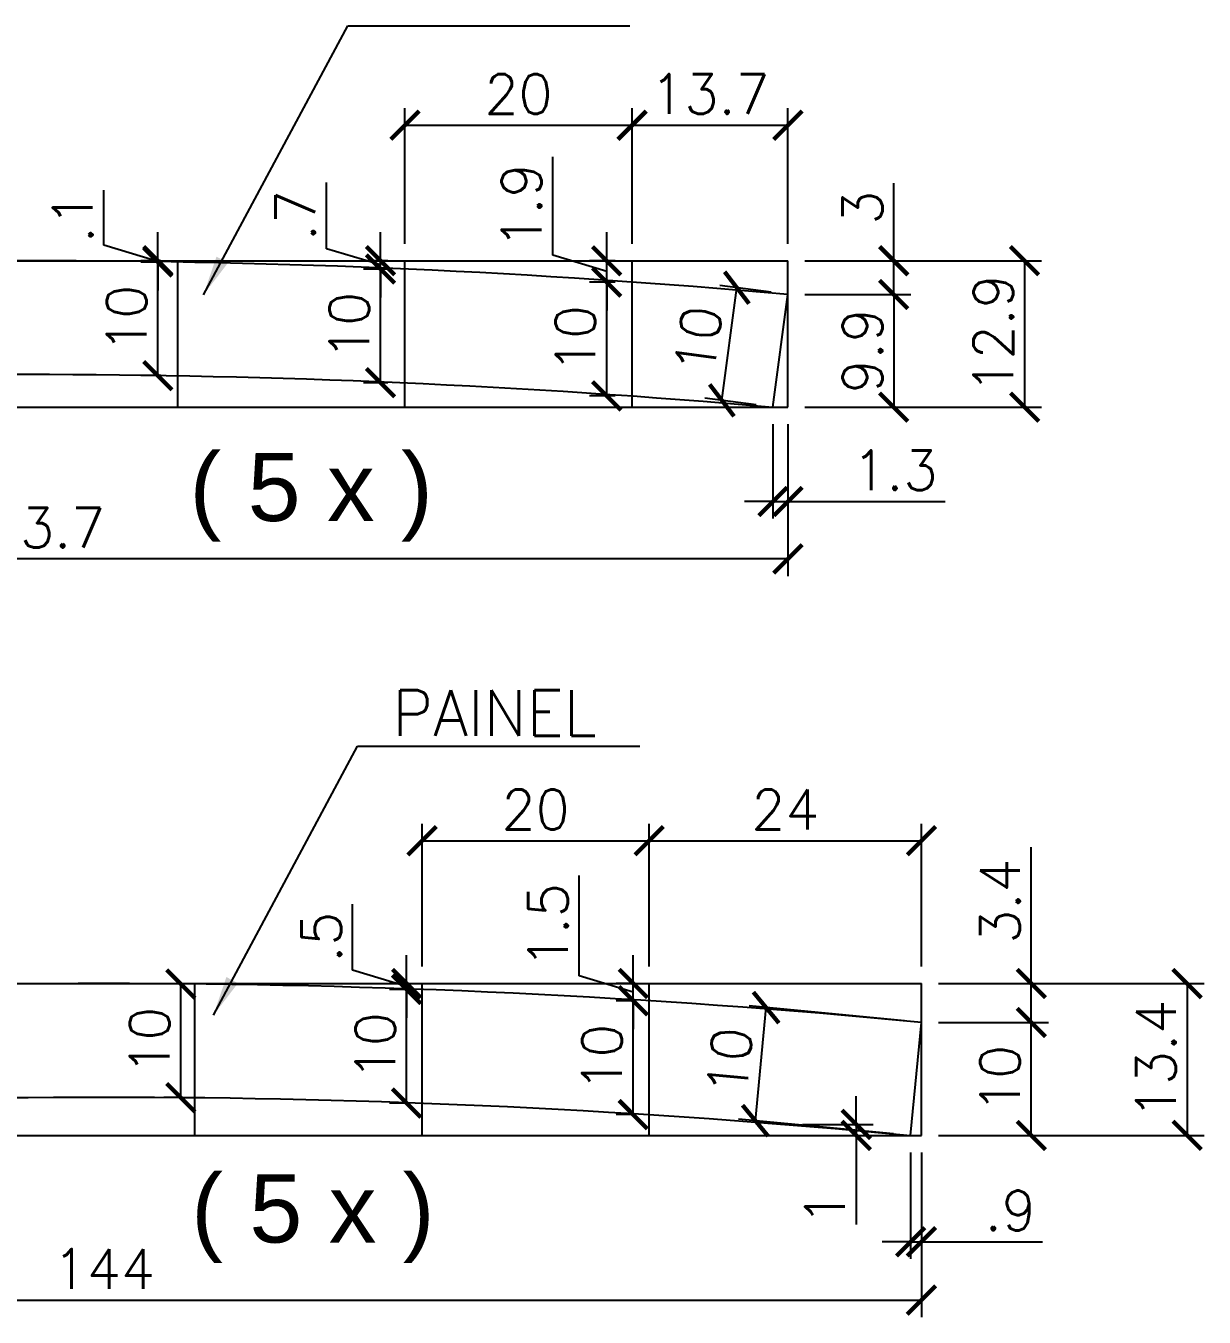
# Model space of a CAD drawing. Extents: x 2582 to 11841, y -26396 to 2611.
# Drawn here: x 5126.7 to 5334.2, y -1954.7 to -1727.3 of the extents above; entities that cross this region are included whole.
import ezdxf
from ezdxf.enums import TextEntityAlignment as Align

# ---------------------------------------------------------------- set-up
doc = ezdxf.new("R2010")
doc.units = 0
for name, color, linetype in [('COTA', 241, 'Continuous'), ('Painéis', 200, 'Continuous'), ('Romaneio', 10, 'Continuous')]:
    doc.layers.add(name, color=color, linetype=linetype)
doc.styles.add('ARIAL', font='arial.ttf')
doc.styles.add('COTA TECNICA', font='techl___.ttf', dxfattribs={"height": 10})
doc.styles.add('Romans', font='romans.shx')
doc.dimstyles.new('Cota Seção (2x)', dxfattribs={"dimtxt": 7, "dimasz": 5, "dimexe": 3, "dimexo": 3, "dimgap": 2, "dimtad": 3, "dimdec": 1, "dimlfac": 0.5, "dimzin": 12, "dimdsep": 46, "dimtxsty": 'Romans', "dimblk": 'ARCHTICK', "dimcen": 0, "dimclrd": 4, "dimclre": 4, "dimclrt": 1, "dimadec": 1, "dimazin": 3, "dimtfac": 1, "dimtdec": 1, "dimtmove": 0, "dimatfit": 3, "dimldrblk": 'OBLIQUE', "dimfxl": 1, "dimtolj": 1, "dimtzin": 12, "dimarcsym": 0})
doc.dimstyles.new('PAINEL', dxfattribs={"dimtxt": 10, "dimasz": 3, "dimexe": 3, "dimexo": 3, "dimgap": 3, "dimtad": 1, "dimdec": 1, "dimzin": 12, "dimdsep": 46, "dimtxsty": 'COTA TECNICA', "dimblk1": 'OBLIQUE', "dimblk2": 'OBLIQUE', "dimsah": 1, "dimcen": 0.9, "dimclrd": 4, "dimclre": 4, "dimclrt": 240, "dimadec": 1, "dimazin": 3, "dimtfac": 1, "dimtdec": 1, "dimtmove": 0, "dimatfit": 3, "dimfxl": 1, "dimtolj": 1, "dimtzin": 12, "dimarcsym": 0})

# ---------------------------------------------------------------- blocks, each defined once
blk = doc.blocks.new('_ArchTick')
at = {"color": 0, "linetype": 'ByBlock', "const_width": 0.15}
blk.add_lwpolyline([(-0.5, -0.5), (0.5, 0.5)], dxfattribs=at)
blk = doc.blocks.new('*D462')
at = {"layer": 'COTA', "color": 4, "linetype": 'ByBlock', "lineweight": -2, "transparency": 16777216}
for p, q in [((5272.94, -1920.72), (5272.94, -1915.72)), ((5272.94, -1920.72), (5272.94, -1922.66)), ((5263.45, -1922.66), (5275.94, -1922.66)), ((5272.94, -1922.66), (5272.94, -1938.33))]:
    blk.add_line(p, q, dxfattribs=at)
at = {"layer": 'COTA', "color": 4, "lineweight": -2, "transparency": 16777216}
blk.add_line((5263.45, -1920.72), (5275.94, -1920.72), dxfattribs=at)
at = {"layer": 'Defpoints', "color": 0, "linetype": 'ByBlock', "transparency": 16777216}
for p in [(5260.45, -1920.72), (5260.45, -1922.66), (5272.94, -1922.66)]:
    blk.add_point(p, dxfattribs=at)
at = {"layer": 'COTA', "color": 4, "linetype": 'ByBlock', "lineweight": -2, "transparency": 16777216, "xscale": 5, "yscale": 5, "zscale": 5}
for p, rotation in [((5272.94, -1920.72), 270), ((5272.94, -1922.66), 90)]:
    blk.add_blockref('_ArchTick', p, dxfattribs=dict(at, rotation=rotation))
at = {"layer": 'COTA', "color": 1, "linetype": 'ByBlock', "transparency": 16777216, "insert": (5267.44, -1935.5), "char_height": 7, "attachment_point": 5, "rotation": 90, "style": 'Romans'}
blk.add_mtext('\\A1;1', dxfattribs=at)
blk = doc.blocks.new('_Oblique')
at = {"color": 0, "linetype": 'ByBlock', "lineweight": -2}
blk.add_line((-0.5, -0.5), (0.5, 0.5), dxfattribs=at)
blk = doc.blocks.new('*D463')
at = {"layer": 'COTA', "color": 4, "linetype": 'ByBlock', "lineweight": -2, "transparency": 16777216}
for p, q in [((5303.77, -1895.91), (5303.77, -1871.91)), ((5287.42, -1895.91), (5306.77, -1895.91)), ((5303.77, -1902.76), (5303.77, -1895.91))]:
    blk.add_line(p, q, dxfattribs=at)
at = {"layer": 'COTA', "color": 4, "lineweight": -2, "transparency": 16777216}
blk.add_line((5287.42, -1902.76), (5306.77, -1902.76), dxfattribs=at)
at = {"layer": 'Defpoints', "color": 0, "linetype": 'ByBlock', "transparency": 16777216}
for p in [(5284.42, -1895.91), (5303.77, -1895.91), (5284.42, -1902.76)]:
    blk.add_point(p, dxfattribs=at)
at = {"layer": 'COTA', "color": 4, "linetype": 'ByBlock', "lineweight": -2, "transparency": 16777216, "xscale": 5, "yscale": 5, "zscale": 5}
for p, rotation in [((5303.77, -1895.91), 90), ((5303.77, -1902.76), 270)]:
    blk.add_blockref('_ArchTick', p, dxfattribs=dict(at, rotation=rotation))
at = {"layer": 'COTA', "color": 1, "linetype": 'ByBlock', "transparency": 16777216, "insert": (5298.27, -1881.41), "char_height": 7, "attachment_point": 5, "rotation": 90, "style": 'Romans'}
blk.add_mtext('\\A1;3.4', dxfattribs=at)
blk = doc.blocks.new('*D464')
at = {"layer": 'COTA', "color": 4, "linetype": 'ByBlock', "lineweight": -2, "transparency": 16777216}
for p, q in [((5287.42, -1902.76), (5306.77, -1902.76)), ((5303.77, -1922.66), (5303.77, -1902.76))]:
    blk.add_line(p, q, dxfattribs=at)
at = {"layer": 'COTA', "color": 4, "lineweight": -2, "transparency": 16777216}
blk.add_line((5287.42, -1922.66), (5306.77, -1922.66), dxfattribs=at)
at = {"layer": 'Defpoints', "color": 0, "linetype": 'ByBlock', "transparency": 16777216}
for p in [(5284.42, -1902.76), (5303.77, -1902.76), (5284.42, -1922.66)]:
    blk.add_point(p, dxfattribs=at)
at = {"layer": 'COTA', "color": 4, "linetype": 'ByBlock', "lineweight": -2, "transparency": 16777216, "xscale": 5, "yscale": 5, "zscale": 5}
for p, rotation in [((5303.77, -1902.76), 90), ((5303.77, -1922.66), 270)]:
    blk.add_blockref('_ArchTick', p, dxfattribs=dict(at, rotation=rotation))
at = {"layer": 'COTA', "color": 1, "linetype": 'ByBlock', "transparency": 16777216, "insert": (5298.27, -1912.71), "char_height": 7, "attachment_point": 5, "rotation": 90, "style": 'Romans'}
blk.add_mtext('\\A1;10', dxfattribs=at)
blk = doc.blocks.new('*D465')
at = {"layer": 'COTA', "color": 4, "lineweight": -2, "transparency": 16777216}
blk.add_line((5287.42, -1895.91), (5334.21, -1895.91), dxfattribs=at)
at = {"layer": 'COTA', "color": 4, "linetype": 'ByBlock', "lineweight": -2, "transparency": 16777216}
for p, q in [((5331.21, -1895.91), (5331.21, -1922.66)), ((5287.42, -1922.66), (5334.21, -1922.66))]:
    blk.add_line(p, q, dxfattribs=at)
at = {"layer": 'Defpoints', "color": 0, "linetype": 'ByBlock', "transparency": 16777216}
for p in [(5284.42, -1895.91), (5284.42, -1922.66), (5331.21, -1922.66)]:
    blk.add_point(p, dxfattribs=at)
at = {"layer": 'COTA', "color": 4, "linetype": 'ByBlock', "lineweight": -2, "transparency": 16777216, "xscale": 5, "yscale": 5, "zscale": 5}
for p, rotation in [((5331.21, -1895.91), 90), ((5331.21, -1922.66), 270)]:
    blk.add_blockref('_ArchTick', p, dxfattribs=dict(at, rotation=rotation))
at = {"layer": 'COTA', "color": 1, "linetype": 'ByBlock', "transparency": 16777216, "insert": (5325.71, -1909.29), "char_height": 7, "attachment_point": 5, "rotation": 90, "style": 'Romans'}
blk.add_mtext('\\A1;13.4', dxfattribs=at)
blk = doc.blocks.new('*D427')
at = {"layer": 'COTA', "color": 4, "linetype": 'ByBlock', "lineweight": -2, "transparency": 16777216}
for p, q in [((5279.54, -1768.63), (5279.54, -1754.96)), ((5263.91, -1768.63), (5282.54, -1768.63)), ((5279.54, -1774.57), (5279.54, -1768.63))]:
    blk.add_line(p, q, dxfattribs=at)
at = {"layer": 'COTA', "color": 4, "lineweight": -2, "transparency": 16777216}
blk.add_line((5263.91, -1774.57), (5282.54, -1774.57), dxfattribs=at)
at = {"layer": 'Defpoints', "color": 0, "linetype": 'ByBlock', "transparency": 16777216}
for p in [(5260.91, -1768.63), (5279.54, -1768.63), (5260.91, -1774.57)]:
    blk.add_point(p, dxfattribs=at)
at = {"layer": 'COTA', "color": 4, "linetype": 'ByBlock', "lineweight": -2, "transparency": 16777216, "xscale": 5, "yscale": 5, "zscale": 5}
for p, rotation in [((5279.54, -1768.63), 90), ((5279.54, -1774.57), 270)]:
    blk.add_blockref('_ArchTick', p, dxfattribs=dict(at, rotation=rotation))
at = {"layer": 'COTA', "color": 1, "linetype": 'ByBlock', "transparency": 16777216, "insert": (5274.04, -1759.29), "char_height": 7, "attachment_point": 5, "rotation": 90, "style": 'Romans'}
blk.add_mtext('\\A1;3', dxfattribs=at)
blk = doc.blocks.new('*D72')
at = {"layer": 'COTA', "color": 4, "lineweight": -2, "transparency": 16777216}
blk.add_line((5263.91, -1774.57), (5282.54, -1774.57), dxfattribs=at)
at = {"layer": 'COTA', "color": 4, "linetype": 'ByBlock', "lineweight": -2, "transparency": 16777216}
for p, q in [((5279.54, -1774.57), (5279.54, -1794.42)), ((5263.91, -1794.42), (5282.54, -1794.42))]:
    blk.add_line(p, q, dxfattribs=at)
at = {"layer": 'Defpoints', "color": 0, "linetype": 'ByBlock', "transparency": 16777216}
for p in [(5260.91, -1774.57), (5260.91, -1794.42), (5279.54, -1794.42)]:
    blk.add_point(p, dxfattribs=at)
at = {"layer": 'COTA', "color": 4, "linetype": 'ByBlock', "lineweight": -2, "transparency": 16777216, "xscale": 5, "yscale": 5, "zscale": 5}
for p, rotation in [((5279.54, -1774.57), 90), ((5279.54, -1794.42), 270)]:
    blk.add_blockref('_ArchTick', p, dxfattribs=dict(at, rotation=rotation))
at = {"layer": 'COTA', "color": 1, "linetype": 'ByBlock', "transparency": 16777216, "insert": (5274.04, -1784.5), "char_height": 7, "attachment_point": 5, "rotation": 90, "style": 'Romans'}
blk.add_mtext('\\A1;9.9', dxfattribs=at)
blk = doc.blocks.new('*D428')
at = {"layer": 'COTA', "color": 4, "lineweight": -2, "transparency": 16777216}
blk.add_line((5263.91, -1768.63), (5305.58, -1768.63), dxfattribs=at)
at = {"layer": 'COTA', "color": 4, "linetype": 'ByBlock', "lineweight": -2, "transparency": 16777216}
for p, q in [((5302.58, -1768.63), (5302.58, -1794.42)), ((5263.91, -1794.42), (5305.58, -1794.42))]:
    blk.add_line(p, q, dxfattribs=at)
at = {"layer": 'Defpoints', "color": 0, "linetype": 'ByBlock', "transparency": 16777216}
for p in [(5260.91, -1768.63), (5260.91, -1794.42), (5302.58, -1794.42)]:
    blk.add_point(p, dxfattribs=at)
at = {"layer": 'COTA', "color": 4, "linetype": 'ByBlock', "lineweight": -2, "transparency": 16777216, "xscale": 5, "yscale": 5, "zscale": 5}
for p, rotation in [((5302.58, -1768.63), 90), ((5302.58, -1794.42), 270)]:
    blk.add_blockref('_ArchTick', p, dxfattribs=dict(at, rotation=rotation))
at = {"layer": 'COTA', "color": 1, "linetype": 'ByBlock', "transparency": 16777216, "insert": (5297.08, -1781.52), "char_height": 7, "attachment_point": 5, "rotation": 90, "style": 'Romans'}
blk.add_mtext('\\A1;12.9', dxfattribs=at)
blk = doc.blocks.new('*D437')
at = {"layer": 'COTA', "color": 4, "lineweight": -2, "transparency": 16777216}
blk.add_line((5258.28, -1797.42), (5258.28, -1814.02), dxfattribs=at)
at = {"layer": 'COTA', "color": 4, "linetype": 'ByBlock', "lineweight": -2, "transparency": 16777216}
for p, q in [((5260.91, -1797.42), (5260.91, -1814.02)), ((5258.28, -1811.02), (5253.28, -1811.02)), ((5258.28, -1811.02), (5260.91, -1811.02)), ((5260.91, -1811.02), (5288.58, -1811.02))]:
    blk.add_line(p, q, dxfattribs=at)
at = {"layer": 'Defpoints', "color": 0, "linetype": 'ByBlock', "transparency": 16777216}
for p in [(5258.28, -1794.42), (5260.91, -1794.42), (5260.91, -1811.02)]:
    blk.add_point(p, dxfattribs=at)
at = {"layer": 'COTA', "color": 4, "linetype": 'ByBlock', "lineweight": -2, "transparency": 16777216, "xscale": 5, "yscale": 5, "zscale": 5}
blk.add_blockref('_ArchTick', (5258.28, -1811.02), dxfattribs=at)
at = {"layer": 'COTA', "color": 4, "linetype": 'ByBlock', "lineweight": -2, "transparency": 16777216, "xscale": 5, "yscale": 5, "zscale": 5, "rotation": 180}
blk.add_blockref('_ArchTick', (5260.91, -1811.02), dxfattribs=at)
at = {"layer": 'COTA', "color": 1, "linetype": 'ByBlock', "transparency": 16777216, "insert": (5279.75, -1805.52), "char_height": 7, "attachment_point": 5, "style": 'Romans'}
blk.add_mtext('\\A1;1.3', dxfattribs=at)
blk = doc.blocks.new('*D506')
at = {"layer": 'COTA', "color": 4, "linetype": 'ByBlock', "lineweight": -2, "transparency": 16777216}
for p, q in [((5281.43, -1902.47), (5254.08, -1899.86)), ((5255.17, -1920.06), (5257.07, -1900.15))]:
    blk.add_line(p, q, dxfattribs=at)
at = {"layer": 'COTA', "color": 4, "lineweight": -2, "transparency": 16777216}
blk.add_line((5279.53, -1922.38), (5252.19, -1919.77), dxfattribs=at)
at = {"layer": 'Defpoints', "color": 0, "linetype": 'ByBlock', "transparency": 16777216}
for p in [(5257.07, -1900.15), (5284.42, -1902.76), (5282.52, -1922.66)]:
    blk.add_point(p, dxfattribs=at)
at = {"layer": 'COTA', "color": 4, "linetype": 'ByBlock', "lineweight": -2, "transparency": 16777216, "xscale": 5, "yscale": 5, "zscale": 5}
for p, rotation in [((5257.07, -1900.15), 84.55325042867099), ((5255.17, -1920.06), 264.553250428671)]:
    blk.add_blockref('_ArchTick', p, dxfattribs=dict(at, rotation=rotation))
at = {"layer": 'COTA', "color": 1, "linetype": 'ByBlock', "transparency": 16777216, "insert": (5250.65, -1909.58), "char_height": 7, "attachment_point": 5, "rotation": 84.5533, "style": 'Romans'}
blk.add_mtext('\\A1;10', dxfattribs=at)
blk = doc.blocks.new('*D507')
at = {"layer": 'COTA', "color": 4, "linetype": 'ByBlock', "lineweight": -2, "transparency": 16777216}
for p, q in [((5257.94, -1774.18), (5248.94, -1772.98)), ((5249.27, -1793.22), (5251.91, -1773.38))]:
    blk.add_line(p, q, dxfattribs=at)
at = {"layer": 'COTA', "color": 4, "lineweight": -2, "transparency": 16777216}
blk.add_line((5255.3, -1794.02), (5246.3, -1792.83), dxfattribs=at)
at = {"layer": 'Defpoints', "color": 0, "linetype": 'ByBlock', "transparency": 16777216}
for p in [(5251.91, -1773.38), (5260.91, -1774.57), (5258.28, -1794.42)]:
    blk.add_point(p, dxfattribs=at)
at = {"layer": 'COTA', "color": 4, "linetype": 'ByBlock', "lineweight": -2, "transparency": 16777216, "xscale": 5, "yscale": 5, "zscale": 5}
for p, rotation in [((5251.91, -1773.38), 82.42714775127205), ((5249.27, -1793.22), 262.4271477512721)]:
    blk.add_blockref('_ArchTick', p, dxfattribs=dict(at, rotation=rotation))
at = {"layer": 'COTA', "color": 1, "linetype": 'ByBlock', "transparency": 16777216, "insert": (5245.14, -1782.57), "char_height": 7, "attachment_point": 5, "rotation": 82.4271, "style": 'Romans'}
blk.add_mtext('\\A1;10', dxfattribs=at)
blk = doc.blocks.new('*D82')
at = {"layer": 'COTA', "color": 4, "lineweight": -2, "transparency": 16777216}
blk.add_line((5282.52, -1925.66), (5282.52, -1944.38), dxfattribs=at)
at = {"layer": 'COTA', "color": 4, "linetype": 'ByBlock', "lineweight": -2, "transparency": 16777216}
for p, q in [((5284.42, -1925.66), (5284.42, -1944.38)), ((5282.52, -1941.38), (5277.52, -1941.38)), ((5282.52, -1941.38), (5284.42, -1941.38)), ((5284.42, -1941.38), (5305.75, -1941.38))]:
    blk.add_line(p, q, dxfattribs=at)
at = {"layer": 'Defpoints', "color": 0, "linetype": 'ByBlock', "transparency": 16777216}
for p in [(5282.52, -1922.66), (5284.42, -1922.66), (5284.42, -1941.38)]:
    blk.add_point(p, dxfattribs=at)
at = {"layer": 'COTA', "color": 4, "linetype": 'ByBlock', "lineweight": -2, "transparency": 16777216, "xscale": 5, "yscale": 5, "zscale": 5}
blk.add_blockref('_ArchTick', (5282.52, -1941.38), dxfattribs=at)
at = {"layer": 'COTA', "color": 4, "linetype": 'ByBlock', "lineweight": -2, "transparency": 16777216, "xscale": 5, "yscale": 5, "zscale": 5, "rotation": 180}
blk.add_blockref('_ArchTick', (5284.42, -1941.38), dxfattribs=at)
at = {"layer": 'COTA', "color": 1, "linetype": 'ByBlock', "transparency": 16777216, "insert": (5300.08, -1935.88), "char_height": 7, "attachment_point": 5, "style": 'Romans'}
blk.add_mtext('\\A1;.9', dxfattribs=at)
blk = doc.blocks.new('*D1054')
at = {"layer": 'COTA', "color": 4, "linetype": 'ByBlock', "lineweight": -2, "transparency": 16777216}
for p, q in [((5150.47, -1768.86), (5146.95, -1768.86)), ((5149.95, -1788.87), (5149.95, -1768.86))]:
    blk.add_line(p, q, dxfattribs=at)
at = {"layer": 'COTA', "color": 4, "lineweight": -2, "transparency": 16777216}
blk.add_line((5150.47, -1788.87), (5146.95, -1788.87), dxfattribs=at)
at = {"layer": 'Defpoints', "color": 0, "linetype": 'ByBlock', "transparency": 16777216}
for p in [(5149.95, -1768.86), (5153.47, -1768.86), (5153.47, -1788.87)]:
    blk.add_point(p, dxfattribs=at)
at = {"layer": 'COTA', "color": 4, "linetype": 'ByBlock', "lineweight": -2, "transparency": 16777216, "xscale": 5, "yscale": 5, "zscale": 5}
for p, rotation in [((5149.95, -1768.86), 90), ((5149.95, -1788.87), 270)]:
    blk.add_blockref('_ArchTick', p, dxfattribs=dict(at, rotation=rotation))
at = {"layer": 'COTA', "color": 1, "linetype": 'ByBlock', "transparency": 16777216, "insert": (5144.45, -1778.86), "char_height": 7, "attachment_point": 5, "rotation": 90, "style": 'Romans'}
blk.add_mtext('\\A1;10', dxfattribs=at)
blk = doc.blocks.new('*D1055')
at = {"layer": 'COTA', "color": 4, "linetype": 'ByBlock', "lineweight": -2, "transparency": 16777216}
for p, q in [((5140.45, -1765.89), (5140.45, -1756.23)), ((5149.95, -1768.63), (5149.95, -1763.63)), ((5149.95, -1768.74), (5140.45, -1765.89)), ((5150.47, -1768.63), (5146.95, -1768.63)), ((5149.95, -1768.86), (5149.95, -1768.63)), ((5149.95, -1768.86), (5149.95, -1768.63)), ((5149.95, -1768.86), (5149.95, -1773.86))]:
    blk.add_line(p, q, dxfattribs=at)
at = {"layer": 'COTA', "color": 4, "lineweight": -2, "transparency": 16777216}
blk.add_line((5150.47, -1768.86), (5146.95, -1768.86), dxfattribs=at)
at = {"layer": 'Defpoints', "color": 0, "linetype": 'ByBlock', "transparency": 16777216}
for p in [(5149.95, -1768.63), (5153.47, -1768.63), (5153.47, -1768.86)]:
    blk.add_point(p, dxfattribs=at)
at = {"layer": 'COTA', "color": 4, "linetype": 'ByBlock', "lineweight": -2, "transparency": 16777216, "xscale": 5, "yscale": 5, "zscale": 5}
for p, rotation in [((5149.95, -1768.63), 270), ((5149.95, -1768.86), 90)]:
    blk.add_blockref('_ArchTick', p, dxfattribs=dict(at, rotation=rotation))
at = {"layer": 'COTA', "color": 1, "linetype": 'ByBlock', "transparency": 16777216, "insert": (5134.95, -1761.06), "char_height": 7, "attachment_point": 5, "rotation": 90, "style": 'Romans'}
blk.add_mtext('\\A1;.1', dxfattribs=at)
blk = doc.blocks.new('*D1056')
at = {"layer": 'COTA', "color": 4, "linetype": 'ByBlock', "lineweight": -2, "transparency": 16777216}
for p, q in [((5190.47, -1770.1), (5186.15, -1770.1)), ((5189.15, -1790.12), (5189.15, -1770.1))]:
    blk.add_line(p, q, dxfattribs=at)
at = {"layer": 'COTA', "color": 4, "lineweight": -2, "transparency": 16777216}
blk.add_line((5190.47, -1790.12), (5186.15, -1790.12), dxfattribs=at)
at = {"layer": 'Defpoints', "color": 0, "linetype": 'ByBlock', "transparency": 16777216}
for p in [(5189.15, -1770.1), (5193.47, -1770.1), (5193.47, -1790.12)]:
    blk.add_point(p, dxfattribs=at)
at = {"layer": 'COTA', "color": 4, "linetype": 'ByBlock', "lineweight": -2, "transparency": 16777216, "xscale": 5, "yscale": 5, "zscale": 5}
for p, rotation in [((5189.15, -1770.1), 90), ((5189.15, -1790.12), 270)]:
    blk.add_blockref('_ArchTick', p, dxfattribs=dict(at, rotation=rotation))
at = {"layer": 'COTA', "color": 1, "linetype": 'ByBlock', "transparency": 16777216, "insert": (5183.65, -1780.11), "char_height": 7, "attachment_point": 5, "rotation": 90, "style": 'Romans'}
blk.add_mtext('\\A1;10', dxfattribs=at)
blk = doc.blocks.new('*D1057')
at = {"layer": 'COTA', "color": 4, "linetype": 'ByBlock', "lineweight": -2, "transparency": 16777216}
for p, q in [((5179.65, -1766.51), (5179.65, -1754.84)), ((5189.15, -1768.63), (5189.15, -1763.63)), ((5189.15, -1769.36), (5179.65, -1766.51)), ((5190.47, -1768.63), (5186.15, -1768.63)), ((5189.15, -1770.1), (5189.15, -1768.63)), ((5189.15, -1770.1), (5189.15, -1768.63)), ((5189.15, -1770.1), (5189.15, -1775.1))]:
    blk.add_line(p, q, dxfattribs=at)
at = {"layer": 'COTA', "color": 4, "lineweight": -2, "transparency": 16777216}
blk.add_line((5190.47, -1770.1), (5186.15, -1770.1), dxfattribs=at)
at = {"layer": 'Defpoints', "color": 0, "linetype": 'ByBlock', "transparency": 16777216}
for p in [(5189.15, -1768.63), (5193.47, -1768.63), (5193.47, -1770.1)]:
    blk.add_point(p, dxfattribs=at)
at = {"layer": 'COTA', "color": 4, "linetype": 'ByBlock', "lineweight": -2, "transparency": 16777216, "xscale": 5, "yscale": 5, "zscale": 5}
for p, rotation in [((5189.15, -1768.63), 270), ((5189.15, -1770.1), 90)]:
    blk.add_blockref('_ArchTick', p, dxfattribs=dict(at, rotation=rotation))
at = {"layer": 'COTA', "color": 1, "linetype": 'ByBlock', "transparency": 16777216, "insert": (5174.15, -1760.68), "char_height": 7, "attachment_point": 5, "rotation": 90, "style": 'Romans'}
blk.add_mtext('\\A1;.7', dxfattribs=at)
blk = doc.blocks.new('*D1058')
at = {"layer": 'COTA', "color": 4, "linetype": 'ByBlock', "lineweight": -2, "transparency": 16777216}
for p, q in [((5230.47, -1772.39), (5225.99, -1772.39)), ((5228.99, -1792.44), (5228.99, -1772.39))]:
    blk.add_line(p, q, dxfattribs=at)
at = {"layer": 'COTA', "color": 4, "lineweight": -2, "transparency": 16777216}
blk.add_line((5230.47, -1792.44), (5225.99, -1792.44), dxfattribs=at)
at = {"layer": 'Defpoints', "color": 0, "linetype": 'ByBlock', "transparency": 16777216}
for p in [(5228.99, -1772.39), (5233.47, -1772.39), (5233.47, -1792.44)]:
    blk.add_point(p, dxfattribs=at)
at = {"layer": 'COTA', "color": 4, "linetype": 'ByBlock', "lineweight": -2, "transparency": 16777216, "xscale": 5, "yscale": 5, "zscale": 5}
for p, rotation in [((5228.99, -1772.39), 90), ((5228.99, -1792.44), 270)]:
    blk.add_blockref('_ArchTick', p, dxfattribs=dict(at, rotation=rotation))
at = {"layer": 'COTA', "color": 1, "linetype": 'ByBlock', "transparency": 16777216, "insert": (5223.49, -1782.41), "char_height": 7, "attachment_point": 5, "rotation": 90, "style": 'Romans'}
blk.add_mtext('\\A1;10', dxfattribs=at)
blk = doc.blocks.new('*D1059')
at = {"layer": 'COTA', "color": 4, "linetype": 'ByBlock', "lineweight": -2, "transparency": 16777216}
for p, q in [((5219.49, -1767.66), (5219.49, -1750.32)), ((5228.99, -1768.63), (5228.99, -1763.63)), ((5228.99, -1770.51), (5219.49, -1767.66)), ((5230.47, -1768.63), (5225.99, -1768.63)), ((5228.99, -1772.39), (5228.99, -1768.63)), ((5228.99, -1772.39), (5228.99, -1768.63)), ((5228.99, -1772.39), (5228.99, -1777.39))]:
    blk.add_line(p, q, dxfattribs=at)
at = {"layer": 'COTA', "color": 4, "lineweight": -2, "transparency": 16777216}
blk.add_line((5230.47, -1772.39), (5225.99, -1772.39), dxfattribs=at)
at = {"layer": 'Defpoints', "color": 0, "linetype": 'ByBlock', "transparency": 16777216}
for p in [(5228.99, -1768.63), (5233.47, -1768.63), (5233.47, -1772.39)]:
    blk.add_point(p, dxfattribs=at)
at = {"layer": 'COTA', "color": 4, "linetype": 'ByBlock', "lineweight": -2, "transparency": 16777216, "xscale": 5, "yscale": 5, "zscale": 5}
for p, rotation in [((5228.99, -1768.63), 270), ((5228.99, -1772.39), 90)]:
    blk.add_blockref('_ArchTick', p, dxfattribs=dict(at, rotation=rotation))
at = {"layer": 'COTA', "color": 1, "linetype": 'ByBlock', "transparency": 16777216, "insert": (5213.99, -1758.99), "char_height": 7, "attachment_point": 5, "rotation": 90, "style": 'Romans'}
blk.add_mtext('\\A1;1.9', dxfattribs=at)
blk = doc.blocks.new('*D1060')
at = {"layer": 'COTA', "color": 4, "linetype": 'ByBlock', "lineweight": -2, "transparency": 16777216}
for p, q in [((4993.47, -1797.42), (4993.47, -1824.15)), ((5260.91, -1821.15), (4993.47, -1821.15))]:
    blk.add_line(p, q, dxfattribs=at)
at = {"layer": 'COTA', "color": 4, "lineweight": -2, "transparency": 16777216}
blk.add_line((5260.91, -1797.42), (5260.91, -1824.15), dxfattribs=at)
at = {"layer": 'Defpoints', "color": 0, "linetype": 'ByBlock', "transparency": 16777216}
for p in [(4993.47, -1794.42), (5260.91, -1794.42), (4993.47, -1821.15)]:
    blk.add_point(p, dxfattribs=at)
at = {"layer": 'COTA', "color": 4, "linetype": 'ByBlock', "lineweight": -2, "transparency": 16777216, "xscale": 5, "yscale": 5, "zscale": 5, "rotation": 180}
blk.add_blockref('_ArchTick', (4993.47, -1821.15), dxfattribs=at)
at = {"layer": 'COTA', "color": 4, "linetype": 'ByBlock', "lineweight": -2, "transparency": 16777216, "xscale": 5, "yscale": 5, "zscale": 5}
blk.add_blockref('_ArchTick', (5260.91, -1821.15), dxfattribs=at)
at = {"layer": 'COTA', "color": 1, "linetype": 'ByBlock', "transparency": 16777216, "insert": (5127.19, -1815.65), "char_height": 7, "attachment_point": 5, "style": 'Romans'}
blk.add_mtext('\\A1;133.7', dxfattribs=at)
blk = doc.blocks.new('*D1063')
at = {"layer": 'COTA', "color": 4, "lineweight": -2, "transparency": 16777216}
blk.add_line((5193.47, -1765.63), (5193.47, -1741.77), dxfattribs=at)
at = {"layer": 'COTA', "color": 4, "linetype": 'ByBlock', "lineweight": -2, "transparency": 16777216}
for p, q in [((5233.47, -1765.63), (5233.47, -1741.77)), ((5193.47, -1744.77), (5233.47, -1744.77))]:
    blk.add_line(p, q, dxfattribs=at)
at = {"layer": 'Defpoints', "color": 0, "linetype": 'ByBlock', "transparency": 16777216}
for p in [(5233.47, -1744.77), (5193.47, -1768.63), (5233.47, -1768.63)]:
    blk.add_point(p, dxfattribs=at)
at = {"layer": 'COTA', "color": 4, "linetype": 'ByBlock', "lineweight": -2, "transparency": 16777216, "xscale": 5, "yscale": 5, "zscale": 5, "rotation": 180}
blk.add_blockref('_ArchTick', (5193.47, -1744.77), dxfattribs=at)
at = {"layer": 'COTA', "color": 4, "linetype": 'ByBlock', "lineweight": -2, "transparency": 16777216, "xscale": 5, "yscale": 5, "zscale": 5}
blk.add_blockref('_ArchTick', (5233.47, -1744.77), dxfattribs=at)
at = {"layer": 'COTA', "color": 1, "linetype": 'ByBlock', "transparency": 16777216, "insert": (5213.47, -1739.27), "char_height": 7, "attachment_point": 5, "style": 'Romans'}
blk.add_mtext('\\A1;20', dxfattribs=at)
blk = doc.blocks.new('*D1064')
at = {"layer": 'COTA', "color": 4, "lineweight": -2, "transparency": 16777216}
blk.add_line((5233.47, -1765.63), (5233.47, -1741.77), dxfattribs=at)
at = {"layer": 'COTA', "color": 4, "linetype": 'ByBlock', "lineweight": -2, "transparency": 16777216}
for p, q in [((5260.91, -1765.63), (5260.91, -1741.77)), ((5233.47, -1744.77), (5260.91, -1744.77))]:
    blk.add_line(p, q, dxfattribs=at)
at = {"layer": 'Defpoints', "color": 0, "linetype": 'ByBlock', "transparency": 16777216}
for p in [(5260.91, -1744.77), (5233.47, -1768.63), (5260.91, -1768.63)]:
    blk.add_point(p, dxfattribs=at)
at = {"layer": 'COTA', "color": 4, "linetype": 'ByBlock', "lineweight": -2, "transparency": 16777216, "xscale": 5, "yscale": 5, "zscale": 5, "rotation": 180}
blk.add_blockref('_ArchTick', (5233.47, -1744.77), dxfattribs=at)
at = {"layer": 'COTA', "color": 4, "linetype": 'ByBlock', "lineweight": -2, "transparency": 16777216, "xscale": 5, "yscale": 5, "zscale": 5}
blk.add_blockref('_ArchTick', (5260.91, -1744.77), dxfattribs=at)
at = {"layer": 'COTA', "color": 1, "linetype": 'ByBlock', "transparency": 16777216, "insert": (5247.19, -1739.27), "char_height": 7, "attachment_point": 5, "style": 'Romans'}
blk.add_mtext('\\A1;13.7', dxfattribs=at)
blk = doc.blocks.new('*D1071')
at = {"layer": 'COTA', "color": 4, "linetype": 'ByBlock', "lineweight": -2, "transparency": 16777216}
for p, q in [((5153.47, -1895.99), (5151, -1895.99)), ((5154, -1915.99), (5154, -1895.99))]:
    blk.add_line(p, q, dxfattribs=at)
at = {"layer": 'COTA', "color": 4, "lineweight": -2, "transparency": 16777216}
blk.add_line((5153.47, -1915.99), (5151, -1915.99), dxfattribs=at)
at = {"layer": 'Defpoints', "color": 0, "linetype": 'ByBlock', "transparency": 16777216}
for p in [(5154, -1895.99), (5156.47, -1895.99), (5156.47, -1915.99)]:
    blk.add_point(p, dxfattribs=at)
at = {"layer": 'COTA', "color": 4, "linetype": 'ByBlock', "lineweight": -2, "transparency": 16777216, "xscale": 5, "yscale": 5, "zscale": 5}
for p, rotation in [((5154, -1895.99), 90), ((5154, -1915.99), 270)]:
    blk.add_blockref('_ArchTick', p, dxfattribs=dict(at, rotation=rotation))
at = {"layer": 'COTA', "color": 1, "linetype": 'ByBlock', "transparency": 16777216, "insert": (5148.5, -1905.99), "char_height": 7, "attachment_point": 5, "rotation": 90, "style": 'Romans'}
blk.add_mtext('\\A1;10', dxfattribs=at)
blk = doc.blocks.new('*D1073')
at = {"layer": 'COTA', "color": 4, "linetype": 'ByBlock', "lineweight": -2, "transparency": 16777216}
for p, q in [((5193.47, -1896.94), (5190.75, -1896.94)), ((5193.75, -1916.96), (5193.75, -1896.94))]:
    blk.add_line(p, q, dxfattribs=at)
at = {"layer": 'COTA', "color": 4, "lineweight": -2, "transparency": 16777216}
blk.add_line((5193.47, -1916.96), (5190.75, -1916.96), dxfattribs=at)
at = {"layer": 'Defpoints', "color": 0, "linetype": 'ByBlock', "transparency": 16777216}
for p in [(5193.75, -1896.94), (5196.47, -1896.94), (5196.47, -1916.96)]:
    blk.add_point(p, dxfattribs=at)
at = {"layer": 'COTA', "color": 4, "linetype": 'ByBlock', "lineweight": -2, "transparency": 16777216, "xscale": 5, "yscale": 5, "zscale": 5}
for p, rotation in [((5193.75, -1896.94), 90), ((5193.75, -1916.96), 270)]:
    blk.add_blockref('_ArchTick', p, dxfattribs=dict(at, rotation=rotation))
at = {"layer": 'COTA', "color": 1, "linetype": 'ByBlock', "transparency": 16777216, "insert": (5188.25, -1906.95), "char_height": 7, "attachment_point": 5, "rotation": 90, "style": 'Romans'}
blk.add_mtext('\\A1;10', dxfattribs=at)
blk = doc.blocks.new('*D1074')
at = {"layer": 'COTA', "color": 4, "linetype": 'ByBlock', "lineweight": -2, "transparency": 16777216}
for p, q in [((5184.25, -1893.57), (5184.25, -1881.91)), ((5193.75, -1895.91), (5193.75, -1890.91)), ((5193.75, -1896.42), (5184.25, -1893.57)), ((5193.47, -1895.91), (5190.75, -1895.91)), ((5193.75, -1896.94), (5193.75, -1895.91)), ((5193.75, -1896.94), (5193.75, -1895.91)), ((5193.75, -1896.94), (5193.75, -1901.94))]:
    blk.add_line(p, q, dxfattribs=at)
at = {"layer": 'COTA', "color": 4, "lineweight": -2, "transparency": 16777216}
blk.add_line((5193.47, -1896.94), (5190.75, -1896.94), dxfattribs=at)
at = {"layer": 'Defpoints', "color": 0, "linetype": 'ByBlock', "transparency": 16777216}
for p in [(5193.75, -1895.91), (5196.47, -1895.91), (5196.47, -1896.94)]:
    blk.add_point(p, dxfattribs=at)
at = {"layer": 'COTA', "color": 4, "linetype": 'ByBlock', "lineweight": -2, "transparency": 16777216, "xscale": 5, "yscale": 5, "zscale": 5}
for p, rotation in [((5193.75, -1895.91), 270), ((5193.75, -1896.94), 90)]:
    blk.add_blockref('_ArchTick', p, dxfattribs=dict(at, rotation=rotation))
at = {"layer": 'COTA', "color": 1, "linetype": 'ByBlock', "transparency": 16777216, "insert": (5178.75, -1887.74), "char_height": 7, "attachment_point": 5, "rotation": 90, "style": 'Romans'}
blk.add_mtext('\\A1;.5', dxfattribs=at)
blk = doc.blocks.new('*D1075')
at = {"layer": 'COTA', "color": 4, "linetype": 'ByBlock', "lineweight": -2, "transparency": 16777216}
for p, q in [((5233.47, -1898.95), (5230.67, -1898.95)), ((5233.67, -1918.99), (5233.67, -1898.95))]:
    blk.add_line(p, q, dxfattribs=at)
at = {"layer": 'COTA', "color": 4, "lineweight": -2, "transparency": 16777216}
blk.add_line((5233.47, -1918.99), (5230.67, -1918.99), dxfattribs=at)
at = {"layer": 'Defpoints', "color": 0, "linetype": 'ByBlock', "transparency": 16777216}
for p in [(5233.67, -1898.95), (5236.47, -1898.95), (5236.47, -1918.99)]:
    blk.add_point(p, dxfattribs=at)
at = {"layer": 'COTA', "color": 4, "linetype": 'ByBlock', "lineweight": -2, "transparency": 16777216, "xscale": 5, "yscale": 5, "zscale": 5}
for p, rotation in [((5233.67, -1898.95), 90), ((5233.67, -1918.99), 270)]:
    blk.add_blockref('_ArchTick', p, dxfattribs=dict(at, rotation=rotation))
at = {"layer": 'COTA', "color": 1, "linetype": 'ByBlock', "transparency": 16777216, "insert": (5228.17, -1908.97), "char_height": 7, "attachment_point": 5, "rotation": 90, "style": 'Romans'}
blk.add_mtext('\\A1;10', dxfattribs=at)
blk = doc.blocks.new('*D1076')
at = {"layer": 'COTA', "color": 4, "linetype": 'ByBlock', "lineweight": -2, "transparency": 16777216}
for p, q in [((5224.17, -1894.58), (5224.17, -1876.91)), ((5233.67, -1895.91), (5233.67, -1890.91)), ((5233.67, -1897.43), (5224.17, -1894.58)), ((5233.47, -1895.91), (5230.67, -1895.91)), ((5233.67, -1898.95), (5233.67, -1895.91)), ((5233.67, -1898.95), (5233.67, -1895.91)), ((5233.67, -1898.95), (5233.67, -1903.95))]:
    blk.add_line(p, q, dxfattribs=at)
at = {"layer": 'COTA', "color": 4, "lineweight": -2, "transparency": 16777216}
blk.add_line((5233.47, -1898.95), (5230.67, -1898.95), dxfattribs=at)
at = {"layer": 'Defpoints', "color": 0, "linetype": 'ByBlock', "transparency": 16777216}
for p in [(5233.67, -1895.91), (5236.47, -1895.91), (5236.47, -1898.95)]:
    blk.add_point(p, dxfattribs=at)
at = {"layer": 'COTA', "color": 4, "linetype": 'ByBlock', "lineweight": -2, "transparency": 16777216, "xscale": 5, "yscale": 5, "zscale": 5}
for p, rotation in [((5233.67, -1895.91), 270), ((5233.67, -1898.95), 90)]:
    blk.add_blockref('_ArchTick', p, dxfattribs=dict(at, rotation=rotation))
at = {"layer": 'COTA', "color": 1, "linetype": 'ByBlock', "transparency": 16777216, "insert": (5218.67, -1885.74), "char_height": 7, "attachment_point": 5, "rotation": 90, "style": 'Romans'}
blk.add_mtext('\\A1;1.5', dxfattribs=at)
blk = doc.blocks.new('*D1079')
at = {"layer": 'COTA', "color": 4, "lineweight": -2, "transparency": 16777216}
blk.add_line((5196.47, -1892.91), (5196.47, -1867.76), dxfattribs=at)
at = {"layer": 'COTA', "color": 4, "linetype": 'ByBlock', "lineweight": -2, "transparency": 16777216}
for p, q in [((5236.47, -1892.91), (5236.47, -1867.76)), ((5196.47, -1870.76), (5236.47, -1870.76))]:
    blk.add_line(p, q, dxfattribs=at)
at = {"layer": 'Defpoints', "color": 0, "linetype": 'ByBlock', "transparency": 16777216}
for p in [(5236.47, -1870.76), (5196.47, -1895.91), (5236.47, -1895.91)]:
    blk.add_point(p, dxfattribs=at)
at = {"layer": 'COTA', "color": 4, "linetype": 'ByBlock', "lineweight": -2, "transparency": 16777216, "xscale": 5, "yscale": 5, "zscale": 5, "rotation": 180}
blk.add_blockref('_ArchTick', (5196.47, -1870.76), dxfattribs=at)
at = {"layer": 'COTA', "color": 4, "linetype": 'ByBlock', "lineweight": -2, "transparency": 16777216, "xscale": 5, "yscale": 5, "zscale": 5}
blk.add_blockref('_ArchTick', (5236.47, -1870.76), dxfattribs=at)
at = {"layer": 'COTA', "color": 1, "linetype": 'ByBlock', "transparency": 16777216, "insert": (5216.47, -1865.26), "char_height": 7, "attachment_point": 5, "style": 'Romans'}
blk.add_mtext('\\A1;20', dxfattribs=at)
blk = doc.blocks.new('*D1080')
at = {"layer": 'COTA', "color": 4, "lineweight": -2, "transparency": 16777216}
blk.add_line((5236.47, -1892.91), (5236.47, -1867.76), dxfattribs=at)
at = {"layer": 'COTA', "color": 4, "linetype": 'ByBlock', "lineweight": -2, "transparency": 16777216}
for p, q in [((5284.42, -1892.91), (5284.42, -1867.76)), ((5236.47, -1870.76), (5284.42, -1870.76))]:
    blk.add_line(p, q, dxfattribs=at)
at = {"layer": 'Defpoints', "color": 0, "linetype": 'ByBlock', "transparency": 16777216}
for p in [(5284.42, -1870.76), (5236.47, -1895.91), (5284.42, -1895.91)]:
    blk.add_point(p, dxfattribs=at)
at = {"layer": 'COTA', "color": 4, "linetype": 'ByBlock', "lineweight": -2, "transparency": 16777216, "xscale": 5, "yscale": 5, "zscale": 5, "rotation": 180}
blk.add_blockref('_ArchTick', (5236.47, -1870.76), dxfattribs=at)
at = {"layer": 'COTA', "color": 4, "linetype": 'ByBlock', "lineweight": -2, "transparency": 16777216, "xscale": 5, "yscale": 5, "zscale": 5}
blk.add_blockref('_ArchTick', (5284.42, -1870.76), dxfattribs=at)
at = {"layer": 'COTA', "color": 1, "linetype": 'ByBlock', "transparency": 16777216, "insert": (5260.45, -1865.26), "char_height": 7, "attachment_point": 5, "style": 'Romans'}
blk.add_mtext('\\A1;24', dxfattribs=at)
blk = doc.blocks.new('*D1081')
at = {"layer": 'COTA', "color": 4, "lineweight": -2, "transparency": 16777216}
blk.add_line((4996.47, -1925.66), (4996.47, -1954.66), dxfattribs=at)
at = {"layer": 'COTA', "color": 4, "linetype": 'ByBlock', "lineweight": -2, "transparency": 16777216}
for p, q in [((5284.42, -1925.66), (5284.42, -1954.66)), ((4996.47, -1951.66), (5284.42, -1951.66))]:
    blk.add_line(p, q, dxfattribs=at)
at = {"layer": 'Defpoints', "color": 0, "linetype": 'ByBlock', "transparency": 16777216}
for p in [(4996.47, -1922.66), (5284.42, -1922.66), (5284.42, -1951.66)]:
    blk.add_point(p, dxfattribs=at)
at = {"layer": 'COTA', "color": 4, "linetype": 'ByBlock', "lineweight": -2, "transparency": 16777216, "xscale": 5, "yscale": 5, "zscale": 5, "rotation": 180}
blk.add_blockref('_ArchTick', (4996.47, -1951.66), dxfattribs=at)
at = {"layer": 'COTA', "color": 4, "linetype": 'ByBlock', "lineweight": -2, "transparency": 16777216, "xscale": 5, "yscale": 5, "zscale": 5}
blk.add_blockref('_ArchTick', (5284.42, -1951.66), dxfattribs=at)
at = {"layer": 'COTA', "color": 1, "linetype": 'ByBlock', "transparency": 16777216, "insert": (5140.45, -1946.16), "char_height": 7, "attachment_point": 5, "style": 'Romans'}
blk.add_mtext('\\A1;144', dxfattribs=at)

msp = doc.modelspace()

# ---------------------------------------------------------------- linework, layer by layer
at = {"layer": 'COTA', "linetype": 'ByBlock'}
for p, q in [((4993.47, -1768.63), (5260.91, -1768.63)), ((5153.47, -1794.42), (5153.47, -1768.63)), ((5193.47, -1794.42), (5193.47, -1768.63)), ((5233.47, -1794.42), (5233.47, -1768.63)), ((5260.91, -1794.42), (5260.91, -1768.63)), ((4993.47, -1794.42), (5260.91, -1794.42)), ((4996.47, -1895.91), (5284.42, -1895.91)), ((5156.47, -1922.66), (5156.47, -1895.91)), ((5196.47, -1922.66), (5196.47, -1895.91)), ((5236.47, -1922.66), (5236.47, -1895.91)), ((5284.42, -1922.66), (5284.42, -1895.91)), ((4996.47, -1922.66), (5284.42, -1922.66))]:
    msp.add_line(p, q, dxfattribs=at)
at = {"layer": 'Painéis'}
for points in [[(5258.28, -1794.42), (5260.91, -1774.57, 0.044178), (4993.47, -1774.5), (4995.23, -1794.42, -0.044032)], [(5282.52, -1922.66), (5284.42, -1902.76, 0.047568), (4996.47, -1902.76), (4998.37, -1922.66, -0.047568)]]:
    msp.add_lwpolyline(points, format="xyb", close=True, dxfattribs=at)

# ---------------------------------------------------------------- texts
at = {"color": 240, "insert": (5227.23, -1852.27), "char_height": 8, "attachment_point": 9, "style": 'Romans'}
msp.add_mtext('\\A1;PAINEL', dxfattribs=at)
at = {"layer": 'Romaneio', "color": 255, "linetype": 'ByBlock', "style": 'ARIAL'}
for p in [(5176.95, -1808.47), (5177.25, -1935.52)]:
    msp.add_text('( 5 x )', height=12, dxfattribs=at).set_placement(p, align=Align.MIDDLE_CENTER)

# ---------------------------------------------------------------- dimensions: what is measured, and where the dimension line sits
at = {"layer": 'COTA', "linetype": 'ByBlock'}
for base, p1, p2, picture, middle in [((5233.47, -1744.77), (5193.47, -1768.63), (5233.47, -1768.63), '*D1063', (5213.47, -1739.27)), ((5260.91, -1744.77), (5233.47, -1768.63), (5260.91, -1768.63), '*D1064', (5247.19, -1739.27)), ((5236.47, -1870.76), (5196.47, -1895.91), (5236.47, -1895.91), '*D1079', (5216.47, -1865.26)), ((5284.42, -1870.76), (5236.47, -1895.91), (5284.42, -1895.91), '*D1080', (5260.45, -1865.26))]:
    dim = msp.add_linear_dim(base=base, p1=p1, p2=p2, dimstyle='Cota Seção (2x)', override={"dimtmove": 1}, dxfattribs=at)
    dim.commit()
    dim.dimension.update_dxf_attribs({"geometry": picture, "text_midpoint": middle})
for base, p1, p2, picture, middle in [((5228.99, -1768.63), (5233.47, -1772.39), (5233.47, -1768.63), '*D1059', (5213.99, -1765.66)), ((5189.15, -1768.63), (5193.47, -1770.1), (5193.47, -1768.63), '*D1057', (5174.15, -1764.51)), ((5149.95, -1768.63), (5153.47, -1768.86), (5153.47, -1768.63), '*D1055', (5134.95, -1763.89)), ((5233.67, -1895.91), (5236.47, -1898.95), (5236.47, -1895.91), '*D1076', (5218.67, -1892.58)), ((5193.75, -1895.91), (5196.47, -1896.94), (5196.47, -1895.91), '*D1074', (5178.75, -1891.57))]:
    dim = msp.add_linear_dim(base=base, p1=p1, p2=p2, angle=90, dimstyle='Cota Seção (2x)', override={"dimtmove": 1}, dxfattribs=at)
    dim.commit()
    dim.dimension.update_dxf_attribs({"geometry": picture, "text_midpoint": middle})
for base, p1, p2, picture, middle in [((5279.54, -1768.63), (5260.91, -1774.57), (5260.91, -1768.63), '*D427', (5274.04, -1759.29)), ((5149.95, -1768.86), (5153.47, -1788.87), (5153.47, -1768.86), '*D1054', (5144.45, -1778.86)), ((5302.58, -1794.42), (5260.91, -1768.63), (5260.91, -1794.42), '*D428', (5297.08, -1781.52)), ((5189.15, -1770.1), (5193.47, -1790.12), (5193.47, -1770.1), '*D1056', (5183.65, -1780.11)), ((5228.99, -1772.39), (5233.47, -1792.44), (5233.47, -1772.39), '*D1058', (5223.49, -1782.41)), ((5279.54, -1794.42), (5260.91, -1774.57), (5260.91, -1794.42), '*D72', (5274.04, -1784.5)), ((5303.77, -1895.91), (5284.42, -1902.76), (5284.42, -1895.91), '*D463', (5298.27, -1881.41)), ((5154, -1895.99), (5156.47, -1915.99), (5156.47, -1895.99), '*D1071', (5148.5, -1905.99)), ((5193.75, -1896.94), (5196.47, -1916.96), (5196.47, -1896.94), '*D1073', (5188.25, -1906.95)), ((5331.21, -1922.66), (5284.42, -1895.91), (5284.42, -1922.66), '*D465', (5325.71, -1909.29)), ((5233.67, -1898.95), (5236.47, -1918.99), (5236.47, -1898.95), '*D1075', (5228.17, -1908.97)), ((5303.7655, -1902.755), (5284.418, -1922.6647), (5284.418, -1902.755), '*D464', (5298.2655, -1912.7099)), ((5272.94, -1922.66), (5260.45, -1920.72), (5260.45, -1922.66), '*D462', (5267.44, -1935.5))]:
    dim = msp.add_linear_dim(base=base, p1=p1, p2=p2, angle=90, dimstyle='Cota Seção (2x)', dxfattribs=at)
    dim.commit()
    dim.dimension.update_dxf_attribs({"geometry": picture, "text_midpoint": middle})
for p1, p2, distance, picture, middle in [((5258.28, -1794.42), (5260.91, -1774.57), 9.08, '*D507', (5245.14, -1782.57)), ((5282.52, -1922.66), (5284.42, -1902.76), 27.47, '*D506', (5250.65, -1909.58))]:
    dim = msp.add_aligned_dim(p1=p1, p2=p2, distance=distance, dimstyle='Cota Seção (2x)', dxfattribs=at)
    dim.commit()
    dim.dimension.update_dxf_attribs({"geometry": picture, "text_midpoint": middle})
for base, p1, p2, picture, middle in [((4993.47, -1821.15), (5260.91, -1794.42), (4993.47, -1794.42), '*D1060', (5127.19, -1815.65)), ((5260.91, -1811.02), (5258.28, -1794.42), (5260.91, -1794.42), '*D437', (5279.75, -1805.52)), ((5284.42, -1951.66), (4996.47, -1922.66), (5284.42, -1922.66), '*D1081', (5140.45, -1946.16)), ((5284.418, -1941.3793), (5282.5196, -1922.6647), (5284.418, -1922.6647), '*D82', (5300.0846, -1935.8793))]:
    dim = msp.add_linear_dim(base=base, p1=p1, p2=p2, dimstyle='Cota Seção (2x)', dxfattribs=at)
    dim.commit()
    dim.dimension.update_dxf_attribs({"geometry": picture, "text_midpoint": middle})

# ---------------------------------------------------------------- leaders
at = {"annotation_type": 0, "has_hookline": 1, "hookline_direction": 1, "horizontal_direction": (-1, 0, 0)}
for points in [[(5157.98, -1774.63), (5183.38, -1727.27), (5229.07, -1727.27)], [(5159.73, -1901.48), (5185.13, -1854.12), (5230.82, -1854.12)]]:
    msp.add_leader(points, dimstyle='PAINEL', override={"dimasz": 7}, dxfattribs=at)

doc.saveas('drawing.dxf')
